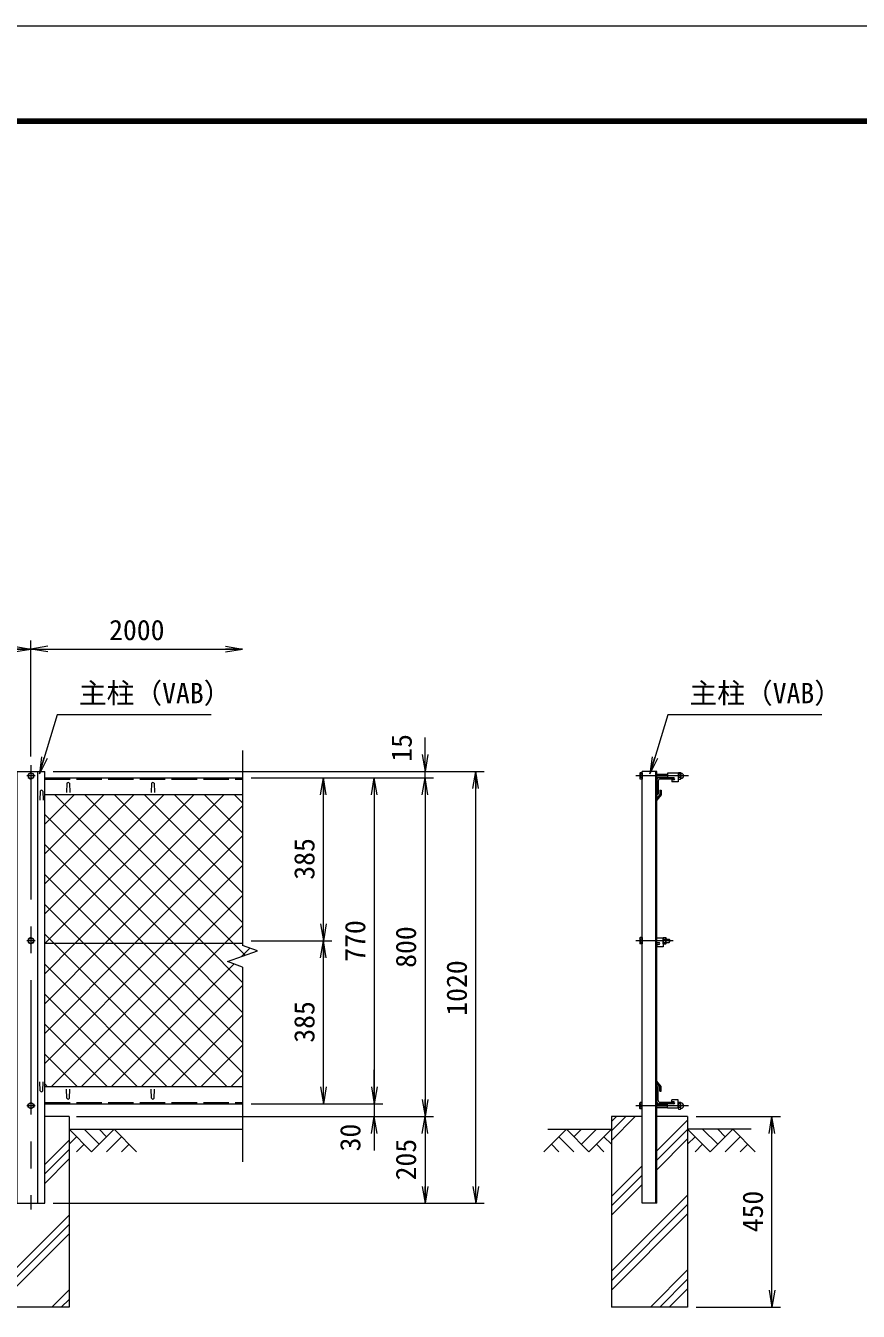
# Model space of a CAD drawing. Units: millimetres, scale not verified. Extents: x -4200 to 4200, y -2970 to 2970.
# Drawn here: x -1392 to 575, y -66 to 2970 of the extents above; entities that cross this region are included whole.
import ezdxf
from ezdxf.enums import TextEntityAlignment as Align

# ---------------------------------------------------------------- set-up
doc = ezdxf.new("R2010")
doc.units = ezdxf.units.MM
doc.header["$LTSCALE"] = 10
doc.linetypes.add('DASHED', pattern=[7.5, 6, -1.5])
doc.linetypes.add('USER1', pattern=[50.8, 31.75, -6.35, 6.35, -6.35])
for name, color, linetype, lineweight in [('0-0_D-STR1', 1, 'Continuous', 18), ('0-1_D-BMK', 2, 'USER1', 13), ('0-2_D-STR-DIM', 7, 'Continuous', 13), ('0-3_D-STR3', 3, 'Continuous', 13), ('0-4_D-BGD', 7, 'Continuous', 18), ('0-5_D-STR4', 7, 'Continuous', 18), ('0-6_D-DCR-HCH', 7, 'Continuous', 13), ('0-7_0', 7, 'Continuous', 18), ('0-9_D-STR2', 7, 'Continuous', 13), ('0-A_D-STR-TXT', 7, 'Continuous', 13), ('0-B_D-TTL', 7, 'Continuous', 18)]:
    doc.layers.add(name, color=color, linetype=linetype, lineweight=lineweight)
doc.styles.add('ＭＳ ゴシック', font='')
doc.styles.get('ＭＳ ゴシック').set_extended_font_data('MS Gothic')

# ---------------------------------------------------------------- blocks, each defined once
blk = doc.blocks.new('_Open')
at = {"layer": '0-7_0'}
blk.add_line((-10, 1.667), (0, 0), dxfattribs=at)
blk.add_lwpolyline([(-10, -1.667), (0, 0), (-10, 0)], dxfattribs=at)

msp = doc.modelspace()

# ---------------------------------------------------------------- linework, layer by layer
at = {"layer": '0-0_D-STR1'}
for p, q in [((-1363.97, 188.92), (-1363.97, 1208.92)), ((-1347.47, 188.92), (-1347.47, 1208.92)), ((-1347.47, 1193.92), (-879.97, 1193.92)), ((99.03, 1208.92), (64.03, 1208.92)), ((64.03, 188.92), (64.03, 1208.92)), ((96.03, 188.92), (96.03, 1208.92)), ((99.03, 188.92), (99.03, 1208.92)), ((99.03, 1188.92), (99.03, 1153.92)), ((102.03, 1186.42), (102.03, 1155.92)), ((139.03, 1193.92), (104.03, 1193.92)), ((137.03, 1190.92), (106.53, 1190.92)), ((139.03, 1192.92), (139.03, 1193.92)), ((-1357.97, 1162.3), (-1358.72, 1140.8)), ((-1351.97, 1162.3), (-1351.22, 1140.8)), ((-879.97, 1153.92), (-1347.47, 1153.92)), ((-1294.97, 1180.79), (-1295.72, 1159.29)), ((-1288.97, 1180.79), (-1288.22, 1159.29)), ((-1094.97, 1180.79), (-1095.72, 1159.29)), ((-1088.97, 1180.79), (-1088.22, 1159.29)), ((106.03, 1154.42), (99.03, 1145.37)), ((100.03, 1153.92), (99.03, 1153.92)), ((106.03, 1164.3), (109.03, 1164.3)), ((106.03, 1164.3), (106.03, 1154.42)), ((109.03, 1164.3), (109.03, 1153.3)), ((109.03, 1153.3), (99.03, 1140.8)), ((99.03, 1145.37), (99.03, 1140.8)), ((-1357.97, 454.25), (-1358.72, 475.75)), ((-1351.97, 454.25), (-1351.22, 475.75)), ((-879.97, 463.92), (-1347.47, 463.92)), ((-1294.97, 437.05), (-1295.72, 458.55)), ((-1288.97, 437.05), (-1288.22, 458.55)), ((-1094.97, 437.05), (-1095.72, 458.55)), ((-1088.97, 437.05), (-1088.22, 458.55)), ((109.03, 464.65), (99.03, 477.15)), ((99.03, 472.58), (99.03, 477.15)), ((106.03, 463.53), (99.03, 472.58)), ((100.03, 463.92), (99.03, 463.92)), ((99.03, 428.92), (99.03, 463.92)), ((102.03, 431.42), (102.03, 461.92)), ((106.03, 453.65), (106.03, 463.53)), ((109.03, 453.65), (109.03, 464.65)), ((106.03, 453.65), (109.03, 453.65)), ((137.03, 426.92), (106.53, 426.92)), ((-1347.47, 423.92), (-879.97, 423.92)), ((139.03, 423.92), (104.03, 423.92)), ((139.03, 424.92), (139.03, 423.92)), ((-1412.47, 188.92), (-1347.47, 188.92)), ((99.03, 188.92), (64.03, 188.92))]:
    msp.add_line(p, q, dxfattribs=at)
at = {"layer": '0-0_D-STR1', "linetype": 'DASHED'}
for p, q in [((-1347.47, 1190.92), (-879.97, 1190.92)), ((-1347.47, 426.92), (-879.97, 426.92))]:
    msp.add_line(p, q, dxfattribs=at)
at = {"layer": '0-0_D-STR1'}
msp.add_lwpolyline([(-1412.47, 188.92), (-1412.47, 1208.92), (-1347.47, 1208.92)], dxfattribs=at)
for centre, radius, start, end in [((104.03, 1188.92), 5, 90, 180), ((106.53, 1186.42), 4.5, 90, 180), ((137.03, 1192.92), 2, 270, 0), ((-1354.97, 1161.05), 3.25, 22.61986, 157.38014), ((-1291.97, 1179.54), 3.25, 22.61986, 157.38014), ((-1091.97, 1179.54), 3.25, 22.61986, 157.38014), ((100.03, 1155.92), 2, 270, 0), ((100.03, 461.92), 2, 0, 90), ((-1354.97, 455.5), 3.25, 202.61986, 337.38014), ((-1291.97, 438.3), 3.25, 202.61986, 337.38014), ((-1091.97, 438.3), 3.25, 202.61986, 337.38014), ((104.03, 428.92), 5, 180, 270), ((106.53, 431.42), 4.5, 180, 270), ((137.03, 424.92), 2, 0, 90)]:
    msp.add_arc(centre, radius, start, end, dxfattribs=at)
at = {"layer": '0-1_D-BMK'}
for p, q in [((-1379.97, 1223.92), (-1379.97, 173.92)), ((-1369.97, 1198.42), (-1389.97, 1198.42)), ((173.26, 1198.42), (49.03, 1198.42)), ((-1369.97, 808.92), (-1389.97, 808.92)), ((137.03, 808.92), (49.03, 808.92)), ((-1369.97, 419.42), (-1389.97, 419.42)), ((173.26, 419.42), (49.03, 419.42))]:
    msp.add_line(p, q, dxfattribs=at)
at = {"layer": '0-2_D-STR-DIM'}
for p, q in [((-3379.97, 1497.7), (-1379.97, 1497.7)), ((-1379.97, 1243.92), (-1379.97, 1517.7)), ((-1379.97, 1243.92), (-1379.97, 1517.7)), ((-1379.97, 1497.7), (-879.97, 1497.7)), ((-448.93, 1248.92), (-448.93, 1288.92)), ((-879.97, 1258.37), (-879.97, 798.14)), ((-1327.47, 1208.92), (-428.93, 1208.92)), ((-1327.47, 1208.92), (-308.93, 1208.92)), ((-859.97, 1193.92), (-668.93, 1193.92)), ((-859.97, 1193.92), (-548.93, 1193.92)), ((-859.97, 1193.92), (-428.93, 1193.92)), ((-859.97, 1193.92), (-428.93, 1193.92)), ((-688.93, 808.92), (-688.93, 1193.92)), ((-568.93, 1193.92), (-568.93, 423.92)), ((-448.93, 1193.92), (-448.93, 1208.92)), ((-448.93, 1193.92), (-448.93, 393.92)), ((-328.93, 188.92), (-328.93, 1208.92)), ((-448.93, 1153.92), (-448.93, 1113.92)), ((-844.74, 785.32), (-879.97, 798.14)), ((-859.97, 808.92), (-668.93, 808.92)), ((-859.97, 808.92), (-668.93, 808.92)), ((-688.93, 423.92), (-688.93, 808.92)), ((-915.21, 759.67), (-844.74, 785.32)), ((-879.97, 746.84), (-915.21, 759.67)), ((-879.97, 746.84), (-879.97, 286.61)), ((-568.93, 463.92), (-568.93, 503.92)), ((-859.97, 423.92), (-668.93, 423.92)), ((-859.97, 423.92), (-548.93, 423.92)), ((-859.97, 423.92), (-548.93, 423.92)), ((-568.93, 423.92), (-568.93, 393.92)), ((-1272.2, 393.92), (-428.93, 393.92)), ((-1269.97, 393.92), (-548.93, 393.92)), ((-1269.97, 393.92), (-428.93, 393.92)), ((-448.93, 393.92), (-448.93, 188.92)), ((191.53, 393.92), (390.54, 393.92)), ((370.54, -56.08), (370.54, 393.92)), ((-568.93, 353.92), (-568.93, 313.92)), ((-1327.47, 188.92), (-428.93, 188.92)), ((-1327.47, 188.92), (-308.93, 188.92)), ((191.53, -56.08), (390.54, -56.08))]:
    msp.add_line(p, q, dxfattribs=at)
at = {"layer": '0-3_D-STR3'}
for p, q in [((-1379.97, 1205.92), (-1386.47, 1202.17)), ((-1386.47, 1202.17), (-1386.47, 1194.66)), ((-1386.47, 1194.66), (-1379.97, 1190.91)), ((-1373.47, 1202.17), (-1379.97, 1205.92)), ((-1379.97, 1190.91), (-1373.47, 1194.66)), ((-1373.47, 1194.66), (-1373.47, 1202.17)), ((58.73, 1204.72), (59.42, 1205.92)), ((58.73, 1204.72), (58.73, 1192.12)), ((58.73, 1192.12), (59.42, 1190.91)), ((64.03, 1205.92), (59.42, 1205.92)), ((64.03, 1202.17), (59.42, 1202.17)), ((64.03, 1194.66), (59.42, 1194.66)), ((64.03, 1190.91), (59.42, 1190.91)), ((64.03, 1205.92), (64.03, 1190.91)), ((99.03, 1202.42), (124.28, 1202.42)), ((99.03, 1201.67), (124.28, 1201.67)), ((99.03, 1195.17), (124.28, 1195.17)), ((99.03, 1194.42), (124.28, 1194.42)), ((124.28, 1204.42), (124.28, 1193.92)), ((149.28, 1204.42), (124.28, 1204.42)), ((139.03, 1193.92), (124.28, 1193.92)), ((134.28, 1189.42), (134.28, 1184.42)), ((139.03, 1189.42), (134.28, 1189.42)), ((149.28, 1184.42), (134.28, 1184.42)), ((149.28, 1204.65), (149.28, 1192.31)), ((149.28, 1204.65), (149.28, 1192.31)), ((149.28, 1204.42), (149.28, 1184.42)), ((150.28, 1206.52), (154.78, 1206.52)), ((154.78, 1202.47), (150.28, 1202.47)), ((154.78, 1194.37), (150.28, 1194.37)), ((150.28, 1190.32), (154.78, 1190.32)), ((155.78, 1204.65), (155.78, 1192.31)), ((155.78, 1204.65), (155.78, 1192.31)), ((-879.97, 802.17), (-1347.47, 802.17)), ((58.73, 815.22), (59.42, 816.42)), ((58.73, 815.22), (58.73, 802.62)), ((58.73, 802.62), (59.42, 801.41)), ((64.03, 816.42), (59.42, 816.42)), ((64.03, 812.67), (59.42, 812.67)), ((64.03, 805.16), (59.42, 805.16)), ((64.03, 801.41), (59.42, 801.41)), ((64.03, 816.42), (64.03, 801.41)), ((114.03, 814.92), (99.03, 814.92)), ((103.78, 804.42), (99.03, 804.42)), ((103.78, 799.92), (99.03, 799.92)), ((99.03, 799.92), (99.03, 794.92)), ((114.03, 794.92), (99.03, 794.92)), ((114.03, 801.41), (114.03, 816.42)), ((114.03, 814.92), (114.03, 794.92)), ((114.03, 812.67), (119.8, 812.67)), ((114.03, 805.16), (119.8, 805.16)), ((120.53, 802.67), (120.53, 815.17)), ((120.53, 812.92), (127.83, 812.92)), ((120.53, 804.92), (127.83, 804.92)), ((127.83, 812.92), (129.03, 811.72)), ((129.03, 811.72), (129.03, 806.12)), ((58.73, 425.72), (59.42, 426.92)), ((58.73, 413.12), (58.73, 425.72)), ((64.03, 426.92), (59.42, 426.92)), ((64.03, 411.91), (64.03, 426.92)), ((149.28, 433.42), (134.28, 433.42)), ((134.28, 428.42), (134.28, 433.42)), ((139.03, 428.42), (134.28, 428.42)), ((149.28, 413.42), (149.28, 433.42)), ((149.28, 413.18), (149.28, 425.53)), ((149.28, 413.18), (149.28, 425.53)), ((150.28, 427.52), (154.78, 427.52)), ((155.78, 413.18), (155.78, 425.53)), ((155.78, 413.18), (155.78, 425.53)), ((58.73, 413.12), (59.42, 411.91)), ((64.03, 423.17), (59.42, 423.17)), ((64.03, 415.66), (59.42, 415.66)), ((64.03, 411.91), (59.42, 411.91)), ((99.03, 423.42), (124.28, 423.42)), ((99.03, 422.67), (124.28, 422.67)), ((99.03, 416.17), (124.28, 416.17)), ((99.03, 415.42), (124.28, 415.42)), ((139.03, 423.92), (124.28, 423.92)), ((124.28, 413.42), (124.28, 423.92)), ((149.28, 413.42), (124.28, 413.42)), ((154.78, 423.47), (150.28, 423.47)), ((154.78, 415.37), (150.28, 415.37)), ((150.28, 411.32), (154.78, 411.32))]:
    msp.add_line(p, q, dxfattribs=at)
for points in [[(-1373.47, 812.67), (-1379.97, 816.42), (-1386.47, 812.67), (-1386.47, 805.16), (-1379.97, 801.41), (-1373.47, 805.16)], [(-1373.47, 415.66), (-1379.97, 411.91), (-1386.47, 415.66), (-1386.47, 423.17), (-1379.97, 426.92), (-1373.47, 423.17)]]:
    msp.add_lwpolyline(points, close=True, dxfattribs=at)
for points in [[(114.03, 816.42), (119.8, 816.42), (120.53, 815.17)], [(114.03, 801.41), (119.8, 801.41), (120.53, 802.67)], [(127.83, 812.92), (127.83, 804.92), (129.03, 806.12)]]:
    msp.add_lwpolyline(points, dxfattribs=at)
for centre in [(-1379.97, 1198.42), (-1379.97, 808.92), (-1379.97, 419.42)]:
    msp.add_circle(centre, 6.25, dxfattribs=at)
for centre, radius, start, end in [((71.26, 1198.42), 12.42, 162.4121, 197.5879), ((62.17, 1204.05), 3.32, 145.61585, 214.38415), ((62.17, 1192.79), 3.32, 145.61585, 214.38415), ((139.03, 1191.67), 2.25, 270, 90), ((151.82, 1204.49), 2.54, 127.21089, 232.78911), ((157.98, 1198.42), 8.7, 152.26063, 207.73937), ((151.83, 1192.34), 2.55, 127.42505, 232.57495), ((153.24, 1204.49), 2.54, 307.21089, 52.78911), ((147.08, 1198.42), 8.7, 332.26063, 27.73937), ((153.23, 1192.34), 2.55, 307.42505, 52.57495), ((156.15, 1205.36), 0.5, 189.83916, 262.83194), ((156.15, 1191.47), 0.5, 97.16806, 163.42019), ((155.28, 1198.42), 6.5, 277.16806, 82.83194), ((71.26, 808.92), 12.42, 162.4121, 197.5879), ((62.17, 814.55), 3.32, 145.61585, 214.38415), ((62.17, 803.29), 3.32, 145.61585, 214.38415), ((103.78, 802.17), 2.25, 270, 90), ((117.06, 814.55), 3.32, 325.61586, 34.38414), ((107.96, 808.92), 12.42, 342.4121, 17.5879), ((117.06, 803.29), 3.32, 325.61585, 34.38416), ((62.17, 425.05), 3.32, 145.61585, 214.38415), ((139.03, 426.17), 2.25, 270, 90), ((151.83, 425.49), 2.55, 127.42505, 232.57495), ((153.23, 425.49), 2.55, 307.42505, 52.57495), ((156.15, 426.36), 0.5, 196.57981, 262.83194), ((155.28, 419.42), 6.5, 277.16806, 82.83194), ((71.26, 419.42), 12.42, 162.4121, 197.5879), ((62.17, 413.79), 3.32, 145.61585, 214.38415), ((157.98, 419.42), 8.7, 152.26063, 207.73937), ((151.82, 413.34), 2.54, 127.21089, 232.78911), ((147.08, 419.42), 8.7, 332.26063, 27.73937), ((153.24, 413.34), 2.54, 307.21089, 52.78911), ((156.15, 412.47), 0.5, 97.16806, 170.16084)]:
    msp.add_arc(centre, radius, start, end, dxfattribs=at)
at = {"layer": '0-4_D-BGD'}
for p, q in [((-1289.97, 363.92), (-879.97, 363.92)), ((-158.47, 363.92), (-8.47, 363.92)), ((321.53, 363.92), (171.53, 363.92))]:
    msp.add_line(p, q, dxfattribs=at)
at = {"layer": '0-5_D-STR4'}
for p, q in [((-1289.97, 393.92), (-1347.47, 393.92)), ((-1289.97, 393.92), (-1289.97, -56.08)), ((-8.47, 393.92), (-8.47, -56.08)), ((64.03, 393.92), (-8.47, 393.92)), ((171.53, 393.92), (99.03, 393.92)), ((171.53, 393.92), (171.53, -56.08)), ((-1289.97, -56.08), (-1469.97, -56.08)), ((171.53, -56.08), (-8.47, -56.08))]:
    msp.add_line(p, q, dxfattribs=at)
at = {"layer": '0-6_D-DCR-HCH'}
for p, q in [((-8.47, 337.64), (47.8, 393.92)), ((-8.47, 359.74), (25.7, 393.92)), ((-8.47, 381.84), (3.61, 393.92)), ((99.03, 312.56), (171.53, 385.06)), ((-1347.47, 280.27), (-1289.97, 337.77)), ((-1236.76, 310.71), (-1289.97, 363.92)), ((-1272.24, 346.18), (-1289.97, 328.52)), ((-1219.03, 328.44), (-1254.5, 363.92)), ((-1183.55, 363.92), (-1236.76, 310.71)), ((-1201.2, 346.09), (-1219.03, 363.92)), ((-1165.81, 346.18), (-1201.45, 310.71)), ((-1183.55, 363.92), (-1130.34, 310.71)), ((-114.9, 363.92), (-168.11, 310.71)), ((-132.63, 346.18), (-97, 310.71)), ((-114.9, 363.92), (-61.68, 310.71)), ((-97.16, 346.18), (-79.42, 363.92)), ((-79.42, 328.44), (-43.95, 363.92)), ((-61.68, 310.71), (-8.47, 363.92)), ((-26.21, 346.18), (-8.47, 328.52)), ((99.03, 290.47), (171.53, 362.97)), ((99.03, 268.37), (171.53, 340.87)), ((224.74, 310.71), (171.53, 363.92)), ((189.27, 346.18), (171.53, 328.52)), ((242.48, 328.44), (207, 363.92)), ((277.95, 363.92), (224.74, 310.71)), ((260.31, 346.09), (242.48, 363.92)), ((295.69, 346.18), (260.05, 310.71)), ((277.95, 363.92), (331.16, 310.71)), ((-1347.47, 258.18), (-1289.97, 315.68)), ((-1254.5, 328.44), (-1272.32, 310.71)), ((-1148.08, 328.44), (-1165.89, 310.71)), ((-150.37, 328.44), (-132.55, 310.71)), ((-43.95, 328.44), (-26.13, 310.71)), ((207, 328.44), (189.18, 310.71)), ((313.43, 328.44), (295.61, 310.71)), ((-1347.47, 236.08), (-1289.97, 293.58)), ((-8.47, 205.06), (64.03, 277.56)), ((-8.47, 182.97), (64.03, 255.47)), ((-8.47, 160.87), (64.03, 233.37)), ((-8.47, 28.29), (171.53, 208.29)), ((-8.47, 6.19), (171.53, 186.19)), ((-1469.97, -19), (-1289.97, 161)), ((-8.47, -15.91), (171.53, 164.09)), ((-1469.97, -41.1), (-1289.97, 138.9)), ((-1462.86, -56.08), (-1289.97, 116.8)), ((83.94, -56.08), (171.53, 31.51)), ((106.03, -56.08), (171.53, 9.41)), ((-1330.28, -56.08), (-1289.97, -15.78)), ((128.13, -56.08), (171.53, -12.69)), ((-1308.18, -56.08), (-1289.97, -37.88))]:
    msp.add_line(p, q, dxfattribs=at)
at = {"layer": '0-9_D-STR2'}
for p, q in [((-1347.47, 1084.61), (-1278.16, 1153.92)), ((-1347.47, 1013.9), (-1207.45, 1153.92)), ((-1347.47, 943.19), (-1136.74, 1153.92)), ((-1347.47, 872.48), (-1066.03, 1153.92)), ((-1347.07, 802.17), (-995.32, 1153.92)), ((-1276.36, 802.17), (-924.61, 1153.92)), ((-879.97, 851.75), (-1182.14, 1153.92)), ((-879.97, 922.46), (-1111.43, 1153.92)), ((-879.97, 993.17), (-1040.72, 1153.92)), ((-879.97, 1063.88), (-970.01, 1153.92)), ((-879.97, 1134.6), (-899.3, 1153.92)), ((-1205.65, 802.17), (-879.97, 1127.84)), ((-1042.52, 802.17), (-1347.47, 1107.12)), ((-1113.23, 802.17), (-1347.47, 1036.41)), ((-1134.94, 802.17), (-879.97, 1057.13)), ((-1064.23, 802.17), (-879.97, 986.42)), ((-1183.94, 802.17), (-1347.47, 965.7)), ((-993.52, 802.17), (-879.97, 915.71)), ((-1254.65, 802.17), (-1347.47, 894.99)), ((-1325.36, 802.17), (-1347.47, 824.28)), ((-922.81, 802.17), (-879.97, 845)), ((-1347.47, 801.76), (-1347.07, 802.17)), ((-1347.47, 731.05), (-1276.36, 802.17)), ((-1347.47, 660.34), (-1205.65, 802.17)), ((-1347.47, 589.63), (-1134.94, 802.17)), ((-1347.47, 518.92), (-1064.23, 802.17)), ((-1331.77, 463.92), (-993.52, 802.17)), ((-987.11, 463.92), (-1325.36, 802.17)), ((-1261.06, 463.92), (-922.81, 802.17)), ((-916.4, 463.92), (-1254.65, 802.17)), ((-879.97, 498.2), (-1183.94, 802.17)), ((-879.97, 568.91), (-1113.23, 802.17)), ((-879.97, 639.62), (-1042.52, 802.17)), ((-882.8, 771.46), (-862.49, 791.78)), ((-1057.82, 463.92), (-1347.47, 753.57)), ((-1190.35, 463.92), (-900.1, 754.16)), ((-1119.64, 463.92), (-879.97, 703.58)), ((-1128.53, 463.92), (-1347.47, 682.86)), ((-1199.25, 463.92), (-1347.47, 612.15)), ((-1048.93, 463.92), (-879.97, 632.87)), ((-978.21, 463.92), (-879.97, 562.16)), ((-1269.96, 463.92), (-1347.47, 541.44)), ((-907.5, 463.92), (-879.97, 491.45)), ((-1340.67, 463.92), (-1347.47, 470.72))]:
    msp.add_line(p, q, dxfattribs=at)
for points in [[(-879.97, 710.33), (-971.81, 802.17), (-1323.56, 1153.92)], [(-873.71, 774.77), (-901.1, 802.17), (-1252.85, 1153.92)]]:
    msp.add_lwpolyline(points, dxfattribs=at)
at = {"layer": '0-A_D-STR-TXT'}
for points in [[(-953.77, 1342.8), (-1317.64, 1342.8), (-1359.33, 1205.13)], [(488.7, 1342.8), (124.83, 1342.8), (83.14, 1205.13)]]:
    msp.add_lwpolyline(points, dxfattribs=at)
at = {"layer": '0-B_D-TTL', "color": 2}
msp.add_lwpolyline([(-4200, 2970), (4200, 2970), (4200, -2970), (-4200, -2970)], close=True, dxfattribs=at)
at = {"layer": '0-B_D-TTL'}
for points in [[(-3930, 2750), (3930, 2750), (3930, -2750), (-3930, -2750)], [(-3927.5, 2747.5), (3927.5, 2747.5), (3927.5, -2747.5), (-3927.5, -2747.5)], [(-3925, 2745), (3925, 2745), (3925, -2745), (-3925, -2745)], [(-3922.5, 2742.5), (3922.5, 2742.5), (3922.5, -2742.5), (-3922.5, -2742.5)], [(-3920, 2740), (3920, 2740), (3920, -2740), (-3920, -2740)]]:
    msp.add_lwpolyline(points, close=True, dxfattribs=at)

# ---------------------------------------------------------------- block references
at = {"layer": '0-2_D-STR-DIM', "xscale": 4, "yscale": 4}
for p in [(-1379.97, 1497.7), (-879.97, 1497.7)]:
    msp.add_blockref('_Open', p, dxfattribs=at)
for p, rotation in [((-1379.97, 1497.7), 180), ((-448.93, 1208.92), 270), ((-688.93, 1193.92), 90), ((-568.93, 1193.92), 90), ((-448.93, 1193.92), 90), ((-448.93, 1193.92), 90), ((-328.93, 1208.92), 90), ((-688.93, 808.92), 270), ((-688.93, 808.92), 90), ((-688.93, 423.92), 270), ((-568.93, 423.92), 270), ((-568.93, 423.92), 270), ((-448.93, 393.92), 270), ((-568.93, 393.92), 90), ((-448.93, 393.92), 90), ((370.54, 393.92), 90), ((-448.93, 188.92), 270), ((-328.93, 188.92), 270), ((370.54, -56.08), 270)]:
    msp.add_blockref('_Open', p, dxfattribs=dict(at, rotation=rotation))
at = {"layer": '0-A_D-STR-TXT', "xscale": 4, "yscale": 4, "rotation": 253.14944}
for p in [(-1359.91, 1203.22), (82.56, 1203.22)]:
    msp.add_blockref('_Open', p, dxfattribs=at)

# ---------------------------------------------------------------- texts
at = {"layer": '0-2_D-STR-DIM', "style": 'ＭＳ ゴシック'}
msp.add_text('2000', height=48.09, dxfattribs=at).set_placement((-1195.24, 1504.45), align=Align.BOTTOM_LEFT)
for s, p in [('15', (-465.87, 1231.74)), ('385', (-695.68, 953.17)), ('770', (-575.68, 759.4)), ('800', (-455.68, 745.03)), ('1020', (-335.68, 632)), ('385', (-695.68, 568.17)), ('30', (-587.19, 311.49)), ('205', (-455.68, 243.05)), ('450', (363.79, 120.41))]:
    msp.add_text(s, height=48.09, rotation=90, dxfattribs=at).set_placement(p, align=Align.BOTTOM_LEFT)
at = {"layer": '0-A_D-STR-TXT', "style": 'ＭＳ ゴシック'}
for p in [(-1266.72, 1355.38), (175.76, 1355.38)]:
    msp.add_text('主柱（VAB）', height=48.09, dxfattribs=at).set_placement(p, align=Align.BOTTOM_LEFT)

doc.saveas('drawing.dxf')
